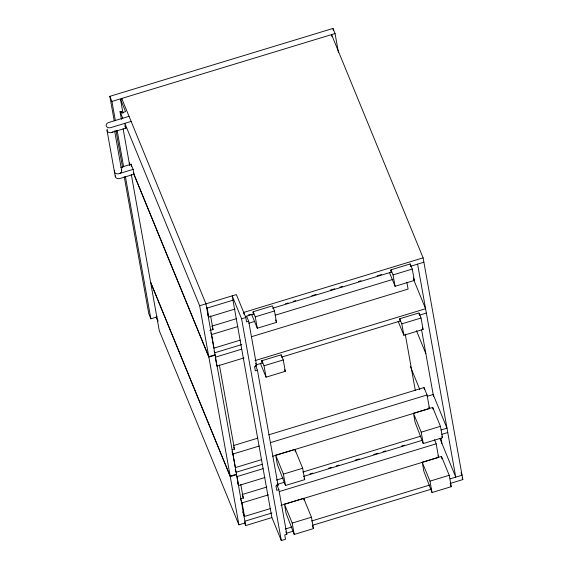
<?xml version="1.0" encoding="UTF-8"?>
<svg xmlns="http://www.w3.org/2000/svg" width="569" height="569" viewBox="0 0 569 569"><rect width="100%" height="100%" fill="white"/><g stroke="black" fill="none" stroke-linecap="round" stroke-linejoin="round"><path stroke-width="0.85" d="M114.22 120.784L109.838 96.339L332.965 28.45L335.056 33.55L338.491 52.761M115.372 120.649L111.937 101.438L335.056 33.55M123.011 113.195L120.536 99.397L121.937 98.97M129.049 116.318L108.451 122.591A3.691 2.738 -10.2 0 0 106.41 126.339A3.691 2.738 -10.2 0 0 111.175 127.499L131.14 121.425M112.043 132.342L126.19 128.039M120.82 167.378L131.531 164.121M119.419 173.538L133.566 169.235M134.433 174.086L120.294 178.389A3.691 2.738 -10.2 0 1 115.301 175.828M124.227 176.653L148.772 313.711L150.87 318.811L157.165 316.897M215.068 354.729L208.773 356.642L199.662 305.752L236.384 294.578L245.801 317.538L246.583 321.905L248.681 321.265L246.662 316.343M206.739 308.199L232.934 300.226M207.45 313.739L208.787 317.004L235.061 309.01M331.869 36.359L331.556 34.617L423.108 257.849L243.703 312.438L244.016 314.18M252.913 312.409L253.582 314.031L253.169 311.727L272.402 305.88L274.493 310.98L276.534 322.367L257.302 328.221L251.576 314.266M390.704 270.488L391.372 272.11L390.96 269.806L410.192 263.952L412.283 269.059L414.324 280.446L395.092 286.299L389.367 272.345M211.675 326.201L236.284 318.718M248.169 315.098L250.716 314.323M285.51 303.739L288.056 302.964M293.149 301.414L295.695 300.638M311.819 295.731L316.058 294.443M330.489 290.055L334.728 288.76M339.821 287.21L342.367 286.442M358.491 281.534L361.038 280.759M377.162 275.851L381.408 274.564M245.339 316.542L253.838 313.953M272.544 308.263L391.586 272.046M410.292 266.349L423.891 262.209M276.826 484.767L278.846 489.681L286.833 534.27L284.735 534.91L285.51 539.27L281.314 540.55L241.605 318.818L245.801 317.538M209.89 330.475L213.034 329.522L212.493 328.192M257.302 328.221L255.261 316.833L274.493 310.98M395.092 286.299L393.051 274.905L412.283 269.059M240.267 340.134L213.994 348.128L211.561 334.558L237.835 326.563M248.859 323.213L254.791 321.407M275.133 315.219L392.944 279.372M251.285 336.784L408.087 289.073L406.871 282.288M241.768 344.558L214.726 352.787L214.072 351.208M236.469 474.197L230.175 476.111L208.866 357.126L215.16 355.212M215.502 357.147L241.704 349.174M243.98 357.915L216.853 366.173L216.554 364.473M255.019 360.611L425.584 308.718L413.791 279.969M261.349 360.554L262.345 362.986L261.932 360.682L281.171 354.828L283.262 359.928L285.304 371.322L266.064 377.176L260.346 363.221M400.135 321.058L399.723 318.754L418.962 312.907L421.053 318.007L423.094 329.394L403.855 335.248L398.136 321.293M256.647 364.715L262.586 362.908M282.103 356.969L400.057 321.08M419.573 315.141L426.366 313.078M248.681 321.265L256.662 365.853L254.563 366.493L255.346 370.853L257.444 370.213L255.431 365.291M266.064 377.176L264.03 365.782L283.262 359.928M403.855 335.248L401.814 323.861L421.053 318.007M233.923 445.413L257.686 438.187M268.717 434.83L424.019 387.574L427.056 394.971L429.488 408.542L272.686 456.253M232.074 449.709L234.435 448.991L233.617 446.999M261.669 459.603L235.395 467.597L232.963 454.026L259.236 446.032M270.254 442.682L427.056 394.971M427.234 396.316L433.173 394.509L446.985 428.187L441.039 429.993M275.688 455.228L294.92 449.375L302.665 468.251L304.707 479.646L285.467 485.492L277.316 464.311L275.688 455.228L283.426 474.105L285.467 485.492M413.478 413.3L432.71 407.447L440.456 426.33L442.49 437.717L423.258 443.571L415.107 422.39L413.478 413.3L421.216 432.184L423.258 443.571M262.323 464.283L236.121 472.256L235.146 469.887M245.196 522.904L238.902 524.817L230.26 476.594L236.555 474.681M236.903 476.616L263.106 468.65M237.6 483.081L238.603 485.535L264.877 477.54M283.426 474.105L302.665 468.251M421.216 432.184L440.456 426.33M276.42 480.08L283.206 478.017M302.722 472.078L420.676 436.188M266.804 487.028L242.195 494.518L243.553 497.832L240.403 498.793L242.081 502.875L244.506 516.446L270.787 508.451M310.084 473.863L312.63 473.088M328.754 468.18L331.3 467.405M336.393 465.855L338.939 465.079M355.063 460.179L359.309 458.884M373.733 454.496L377.98 453.201M383.065 451.651L385.611 450.883M401.735 445.975L404.282 445.2M277.195 484.447L284.834 482.121M303.505 476.438L422.305 440.292M441.821 434.353L447.767 432.547M257.444 370.213L278.063 485.321L275.965 485.962L276.747 490.322L278.846 489.681M242.081 502.875L268.355 494.881M279.372 491.531L436.174 443.82L434.488 439.709M284.457 504.177L303.69 498.323L311.435 517.207L313.469 528.594L294.237 534.447L286.079 513.266L284.457 504.177L292.196 523.06L294.237 534.447M422.241 462.256L441.48 456.402L449.218 475.279L451.26 486.673L432.027 492.519L423.869 471.338L422.241 462.256L429.986 481.132L432.027 492.519M280.958 505.357L438.607 457.391L436.174 443.82M244.89 521.204L271.932 512.982M244.321 522.285L245.673 525.571L271.868 517.598L232.188 295.852L241.605 318.818M292.196 523.06L311.435 517.207M429.986 481.132L449.218 475.279M285.19 529.035L291.989 526.965M311.549 521.012L429.737 485.051M450.143 478.842L462.042 475.222L461.032 472.761M286.819 533.139L293.625 531.069M312.331 525.372L431.366 489.155M450.072 483.465L462.825 479.582L423.108 257.849M121.425 119.362L120.038 111.602L121.61 111.602L122.065 112.705L125.557 111.645L120.536 99.397M413.314 277.985L414.324 280.446M422.418 327.751L423.094 329.394M416.444 330.653L425.832 353.555M390.96 269.806L393.051 274.905M399.723 318.754L401.814 323.861M462.156 477.939L462.825 479.582M441.893 436.259L442.49 437.717M428.855 407.013L429.488 408.542M410.405 366.571L419.794 389.473M439.922 438.55L455.748 477.135L417.596 264.13M450.364 484.482L451.26 486.673M437.974 455.854L438.607 457.391M275.524 319.906L276.534 322.367M284.628 369.679L285.304 371.322M253.169 311.727L255.261 316.833M261.932 360.682L264.03 365.782M304.109 478.188L304.707 479.646M255.659 363.392L256.662 365.853M312.573 526.41L313.469 528.594M121.723 98.458L205.957 303.839L245.673 525.571M277.388 483.678L278.063 485.321M120.038 111.602L122.755 118.238M199.662 305.752L124.846 123.338L125.713 128.181L124.817 125.998M210.893 332.929L211.561 334.558M109.838 96.339L111.937 101.438M285.823 531.816L286.833 534.27M130.059 164.704L129.149 162.492L123.124 128.85M208.773 356.642L133.964 174.228L133.096 169.384L131.005 164.277L131.439 166.703M129.91 164.612L129.234 162.976L129.704 165.6M133.267 172.805L208.866 357.126M271.897 517.591L281.314 540.55M231.96 451.58L232.963 454.026M230.175 476.111L150.55 281.961L131.275 174.349M230.26 476.594L150.636 282.444L159.27 330.667L238.902 524.817M242.629 511.851L244.506 516.446M156.148 316.883L157.94 321.257L157.634 319.515M410.192 263.952L410.605 266.256M419.097 313.668L419.374 315.205M421.615 329.97L433.5 396.323M441.003 438.222L441.935 443.457M432.71 407.447L433.009 409.104M441.48 456.402L441.921 458.877M424.019 387.574L424.325 389.274M405.22 334.074L415.342 390.604M332.965 28.45L333.278 30.193M281.171 354.828L281.584 357.133M294.92 449.375L295.368 451.85M303.69 498.323L303.988 499.98M210.601 315.923L213.069 329.707M219.392 364.999L234.499 449.361M240.815 484.61L243.283 498.401M207.116 307.673L208.787 317.004M236.932 476.203L238.603 485.535M215.338 357.688L216.248 362.78M121.61 111.602L121.915 113.323M117.093 130.251L123.658 166.916M125.379 176.518L150.87 318.811M115.941 130.386L122.662 167.919M114.618 130.863L121.723 171.063A3.706 2.753 -10.2 0 1 117.15 173.844A3.706 2.753 -10.2 0 1 114.675 170.259M107.05 130.635L115.287 176.546M113.018 131.844A3.706 2.753 -10.2 0 1 108.473 132.278A3.706 2.753 -10.2 0 1 107.299 129.063M121.41 169.676A3.706 2.753 -10.2 0 1 121.688 170.344"/></g></svg>
